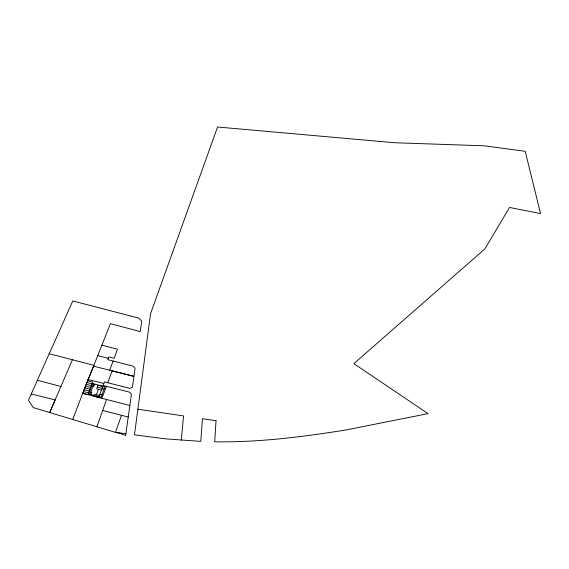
<?xml version="1.0" encoding="UTF-8"?>
<svg xmlns="http://www.w3.org/2000/svg" width="569" height="569" viewBox="0 0 569 569"><rect width="100%" height="100%" fill="white"/><g stroke="black" fill="none" stroke-linecap="round" stroke-linejoin="round"><path stroke-width="0.85" d="M181.319 440.228L183.545 415.925L137.876 409.218M125.884 433.72L125.642 435.441L121.702 434.247L121.809 433.585L116.19 432.589L33.187 407.56L28.45 400.235L72.796 300.958L138.921 318.163L141.731 321.122L140.251 331.592L110.429 323.661L82.725 393.35L129.867 405.477L125.884 433.72L115.493 432.376L121.503 415.299M129.867 405.477L131.446 394.203L129.647 392.205L103.124 385.455L104.461 381.899L129.888 388.371L132.421 387.254L135.081 368.371L133.032 366.13L107.74 359.665L108.771 356.955L114.141 358.321L117.463 349.202L101.958 345.163M96.915 426.778L106.567 399.395M99.049 396.629L101.453 390.078M102.882 386.187L102.036 388.492L104.163 389.025M107.769 382.745L112.107 370.853L133.957 376.372L93.672 366.194M109.717 370.248L113.096 361.031M96.389 394.765L98.401 389.317M90.862 394.587L91.737 392.247L90.798 392.013M94.774 384.16L93.913 386.458L92.975 386.223M89.923 394.353L93.842 383.926M72.711 419.481L88.024 379.53L93.999 365.369L49.219 353.733M101.929 398.186L106.503 386.315M31.245 393.983L55.221 399.971L49.681 412.539L72.412 359.764M88.024 379.53L103.878 383.449M87.569 380.725L92.633 381.991L87.854 394.63L82.725 393.35M86.886 382.51L91.958 383.776M86.196 384.303L91.275 385.569M97.37 387.091L102.448 388.364M85.506 386.095L90.599 387.368M84.817 387.902L89.916 389.175M84.12 389.708L89.226 390.988M99.909 394.289L102.05 394.822M83.423 391.529L88.544 392.802M97.825 355.668L108.259 358.306M102.569 410.398L128.238 417.041M37.362 380.284L61.16 386.529M216.021 420.69L214.712 441.8C258.803 442.49 302.729 436.885 346.194 429.929L428.023 413.635L353.875 363.634L484.873 248.916L509.525 207.472L540.55 213.595L525.208 151.297L484.404 145.82L394.573 142.734L217.557 127.001L150.593 313.604L134.469 434.837L165.252 438.813L200.779 441.402L202.457 418.699L216.021 420.69M105.002 386.714L101.197 397.162L88.714 394.047L92.647 383.627L105.002 386.714M99.788 395.611L99.12 397.439L93.999 396.166L94.682 394.338L99.788 395.611M103.103 386.564L101.787 390.163L96.702 388.897L98.039 385.298L103.103 386.564"/></g></svg>
